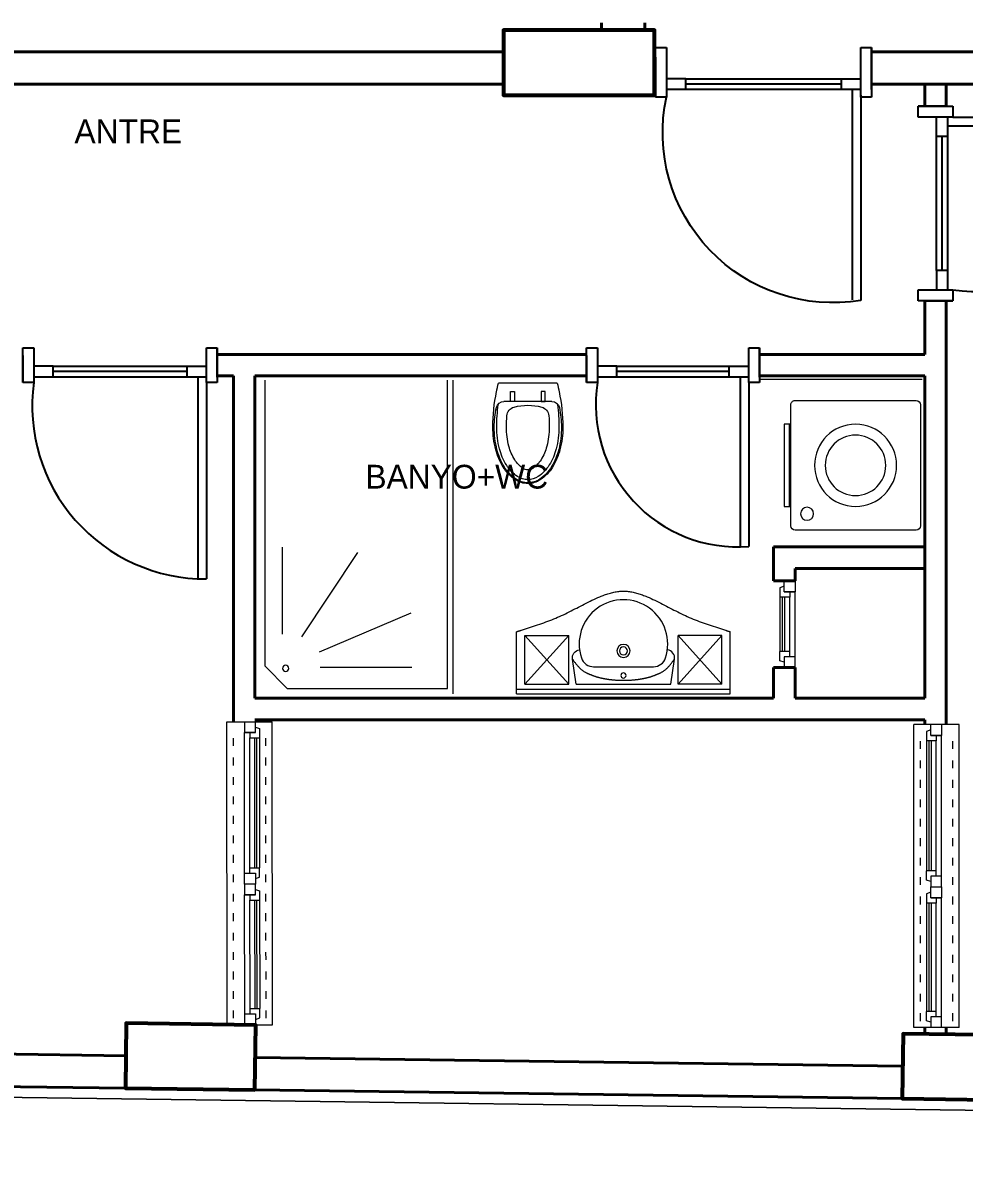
# Model space of a CAD drawing. Header units: millimetres. Extents: x 27 to 3754, y 31 to 1224.
# Drawn here: x 1301 to 1737, y 212 to 741 of the extents above; entities that cross this region are included whole.
import ezdxf

# ---------------------------------------------------------------- set-up
doc = ezdxf.new("R2010")
doc.units = ezdxf.units.MM
doc.linetypes.add('ACAD_ISO03W100', pattern=[30, 12, -18])
for name, color, linetype, lineweight in [('cam', 130, 'Continuous', 5), ('duvar_40', 255, 'Continuous', 40), ('KOLON50', 70, 'Continuous', 53), ('PARSEL', 51, 'Continuous', 0), ('S_KAPI_25', 144, 'Continuous', 25), ('TEF', 253, 'Continuous', 13), ('yazı', 255, 'Continuous', 20)]:
    doc.layers.add(name, color=color, linetype=linetype, lineweight=lineweight)
doc.layers.add('PENCERE', color=1, linetype='Continuous')
doc.styles.get("Standard").update_dxf_attribs({"font": 'EtrFont'})

# ---------------------------------------------------------------- blocks, each defined once
blk = doc.blocks.new('b23')
at = {"layer": 'TEF'}
for p, q in [((1413.320523, 575.995389), (1413.320523, 443.826319)), ((1497.770067, 433.458319), (1497.770067, 575.995389)), ((1500.362067, 575.995389), (1500.362067, 430.866319)), ((1421.445168, 458.56271), (1421.40702, 498.786688)), ((1430.430166, 457.34984), (1456.411122, 496.386669)), ((1438.574132, 450.299611), (1480.972455, 468.472962)), ((1413.320523, 443.826319), (1423.688523, 433.458319)), ((1438.885278, 443.210882), (1481.309832, 443.210882)), ((1423.688523, 433.458319), (1497.770067, 433.458319))]:
    blk.add_line(p, q, dxfattribs=at)
for start, end in [(90, 270), (270, 90)]:
    blk.add_arc((1422.89438, 442.700425), 1.458, start, end, dxfattribs=at)
blk = doc.blocks.new('b24')
at = {"layer": 'cam'}
for p, q in [((1408.646247, 350.400448), (1408.646247, 410.507888)), ((1409.646247, 350.400448), (1409.646247, 410.507888)), ((1408.779265, 285.291434), (1408.646247, 335.400792)), ((1409.779265, 285.291434), (1409.646247, 335.400792))]:
    blk.add_line(p, q, dxfattribs=at)
at = {"layer": 'PENCERE', "color": 134, "linetype": 'Continuous', "lineweight": 18}
for p, q in [((1395.861541, 277.791434), (1395.728523, 418.007888)), ((1395.728523, 418.007888), (1416.728523, 418.007888)), ((1403.927722, 347.900448), (1403.927722, 413.007888)), ((1416.861541, 277.791434), (1416.728523, 418.007888)), ((1406.396247, 350.400448), (1406.396247, 410.507888)), ((1410.896247, 410.507888), (1410.896247, 350.400448)), ((1408.896247, 342.900448), (1403.896247, 342.900448)), ((1404.060741, 282.791434), (1403.927722, 337.900792)), ((1406.529265, 285.291434), (1406.396247, 335.400792)), ((1410.896247, 335.400792), (1411.029265, 285.291434)), ((1395.861541, 277.791434), (1416.861541, 277.791434))]:
    blk.add_line(p, q, dxfattribs=at)
at = {"layer": 'PENCERE', "color": 134, "linetype": 'ACAD_ISO03W100', "lineweight": 18, "ltscale": 0.3}
for p, q in [((1398.861541, 280.791434), (1398.728523, 415.010597)), ((1413.861541, 280.791434), (1413.728523, 415.010597))]:
    blk.add_line(p, q, dxfattribs=at)
at = {"layer": 'PENCERE', "color": 134, "linetype": 'Continuous', "lineweight": 18, "flags": 128}
for points in [[(1403.896247, 418.007888), (1403.896247, 413.007888), (1408.896247, 413.007888), (1408.896247, 418.007888)], [(1408.896247, 413.007888), (1403.896247, 413.007888)], [(1406.396247, 413.007888), (1406.396247, 410.507888)], [(1408.896247, 413.007888), (1408.896247, 418.007888)], [(1408.896247, 415.507888), (1410.896247, 414.837483)], [(1410.896247, 414.837483), (1410.896247, 410.507888)], [(1406.396247, 410.507888), (1410.896247, 410.507888)], [(1406.396247, 350.400448), (1410.896247, 350.400448)], [(1406.396247, 347.900448), (1406.396247, 350.400448)], [(1410.896247, 346.070852), (1410.896247, 350.400448)], [(1403.896247, 342.900448), (1403.896247, 347.900448), (1408.896247, 347.900448), (1408.896247, 342.900448)], [(1408.896247, 347.900448), (1408.896247, 342.900448)], [(1408.896247, 345.400448), (1410.896247, 346.070852)], [(1403.896247, 342.900792), (1403.896247, 337.900792), (1408.896247, 337.900792), (1408.896247, 342.900792)], [(1408.896247, 337.900792), (1408.896247, 342.900792)], [(1408.896247, 340.400792), (1410.896247, 339.730388)], [(1410.896247, 339.730388), (1410.896247, 335.400792)], [(1408.896247, 337.900792), (1403.896247, 337.900792)], [(1406.396247, 337.900792), (1406.396247, 335.400792)], [(1406.396247, 335.400792), (1410.896247, 335.400792)], [(1404.029265, 277.791434), (1404.029265, 282.791434), (1409.029265, 282.791434), (1409.029265, 277.791434)], [(1406.529265, 285.291434), (1411.029265, 285.291434)], [(1406.529265, 282.791434), (1406.529265, 285.291434)], [(1409.029265, 282.791434), (1409.029265, 277.791434)], [(1409.029265, 280.291434), (1411.029265, 280.961838)], [(1411.029265, 280.961838), (1411.029265, 285.291434)]]:
    blk.add_lwpolyline(points, dxfattribs=at)
blk = doc.blocks.new('b33')
at = {"layer": 'cam'}
for p, q in [((1720.807811, 349.091063), (1720.807811, 409.198503)), ((1721.807811, 349.091063), (1721.807811, 409.198503)), ((1720.807811, 283.982934), (1720.807811, 334.091408)), ((1721.807811, 283.982934), (1721.807811, 334.091408))]:
    blk.add_line(p, q, dxfattribs=at)
at = {"layer": 'PENCERE', "color": 134, "linetype": 'Continuous', "lineweight": 18}
for p, q in [((1713.725535, 276.482934), (1713.725535, 416.698503)), ((1734.725535, 416.698503), (1713.725535, 416.698503)), ((1734.725535, 276.482934), (1734.725535, 416.698503)), ((1719.557811, 409.198503), (1719.557811, 349.091063)), ((1724.057811, 349.091063), (1724.057811, 409.198503)), ((1726.526335, 346.591063), (1726.526335, 411.698503)), ((1721.557811, 341.591063), (1726.557811, 341.591063)), ((1719.557811, 334.091408), (1719.557811, 283.982934)), ((1724.057811, 283.982934), (1724.057811, 334.091408)), ((1726.526335, 281.482934), (1726.526335, 336.591408))]:
    blk.add_line(p, q, dxfattribs=at)
at = {"layer": 'PENCERE', "color": 134, "linetype": 'ACAD_ISO03W100', "lineweight": 18, "ltscale": 0.3}
for p, q in [((1716.725535, 279.482934), (1716.725535, 413.701213)), ((1731.725535, 279.482934), (1731.725535, 413.701213))]:
    blk.add_line(p, q, dxfattribs=at)
at = {"layer": 'PENCERE', "color": 134, "linetype": 'Continuous', "lineweight": 18, "flags": 128}
for points in [[(1721.557811, 414.198503), (1719.557811, 413.528099)], [(1719.557811, 413.528099), (1719.557811, 409.198503)], [(1726.557811, 416.698503), (1726.557811, 411.698503), (1721.557811, 411.698503), (1721.557811, 416.698503)], [(1721.557811, 411.698503), (1721.557811, 416.698503)], [(1724.057811, 409.198503), (1719.557811, 409.198503)], [(1721.557811, 411.698503), (1726.557811, 411.698503)], [(1724.057811, 411.698503), (1724.057811, 409.198503)], [(1719.557811, 344.761467), (1719.557811, 349.091063)], [(1721.557811, 344.091063), (1719.557811, 344.761467)], [(1721.557811, 346.591063), (1721.557811, 341.591063)], [(1726.557811, 341.591063), (1726.557811, 346.591063), (1721.557811, 346.591063), (1721.557811, 341.591063)], [(1724.057811, 346.591063), (1724.057811, 349.091063)], [(1721.557811, 339.091408), (1719.557811, 338.421003)], [(1726.557811, 341.591408), (1726.557811, 336.591408), (1721.557811, 336.591408), (1721.557811, 341.591408)], [(1721.557811, 336.591408), (1721.557811, 341.591408)], [(1719.557811, 338.421003), (1719.557811, 334.091408)], [(1724.057811, 334.091408), (1719.557811, 334.091408)], [(1721.557811, 336.591408), (1726.557811, 336.591408)], [(1724.057811, 336.591408), (1724.057811, 334.091408)]]:
    blk.add_lwpolyline(points, dxfattribs=at)
blk = doc.blocks.new('yujguk')
at = {"layer": 'cam'}
for p, q in [((63695.117094, -8046.291285), (63720.224534, -8046.291285)), ((63695.117094, -8047.291285), (63720.224534, -8047.291285))]:
    blk.add_line(p, q, dxfattribs=at)
at = {"layer": 'PENCERE', "color": 134, "linetype": 'Continuous', "lineweight": 18}
for p, q in [((63720.224534, -8045.041285), (63695.117094, -8045.041285)), ((63727.724534, -8052.041285), (63727.724534, -8047.041285)), ((63692.617094, -8052.009809), (63722.724534, -8052.009809)), ((63695.117094, -8049.541285), (63720.224534, -8049.541285))]:
    blk.add_line(p, q, dxfattribs=at)
at = {"layer": 'PENCERE', "color": 134, "linetype": 'Continuous', "lineweight": 18, "flags": 128}
for points in [[(63687.617094, -8047.041285), (63687.617438, -8047.041285)], [(63692.617094, -8047.041285), (63687.617094, -8047.041285)], [(63687.617094, -8047.041285), (63687.617438, -8047.041285)], [(63690.117094, -8047.041285), (63690.787498, -8045.041285)], [(63690.787498, -8045.041285), (63695.117094, -8045.041285)], [(63695.117094, -8049.541285), (63695.117094, -8045.041285)], [(63720.224534, -8049.541285), (63720.224534, -8045.041285)], [(63724.554129, -8045.041285), (63720.224534, -8045.041285)], [(63727.724534, -8052.041285), (63722.724534, -8052.041285), (63722.724534, -8047.041285), (63727.724534, -8047.041285)], [(63722.724534, -8047.041285), (63722.724534, -8052.041285)], [(63722.724534, -8047.041285), (63727.724534, -8047.041285)], [(63725.224534, -8047.041285), (63724.554129, -8045.041285)], [(63687.617438, -8052.041285), (63687.617094, -8052.041285)], [(63692.617094, -8049.541285), (63695.117094, -8049.541285)], [(63722.724534, -8049.541285), (63720.224534, -8049.541285)]]:
    blk.add_lwpolyline(points, dxfattribs=at)
blk.add_lwpolyline([(63687.617094, -8052.041285), (63692.617094, -8052.041285), (63692.617094, -8047.041285), (63687.617094, -8047.041285)], close=True, dxfattribs=at)
blk = doc.blocks.new('TREG')
at = {"layer": 'TEF'}
for p, q in [((19883.857876, 12049.900783), (19883.857876, 12081.862008)), ((19993.747867, 12049.900783), (19993.747867, 12081.862008)), ((19993.747867, 12052.400783), (19883.857876, 12052.400783)), ((19993.857876, 12049.900783), (19883.857876, 12049.900783))]:
    blk.add_line(p, q, dxfattribs=at)
at = {"layer": 'TEF', "flags": 128}
for points in [[(19993.747986, 12081.913982), (19993.625733, 12081.952982), (19993.503485, 12081.991981), (19993.381242, 12082.030978), (19993.259002, 12082.069974), (19993.136764, 12082.108969), (19993.014528, 12082.147964), (19992.892293, 12082.186959), (19992.770057, 12082.225953), (19992.64782, 12082.264948), (19992.525581, 12082.303944), (19992.403339, 12082.342941), (19992.281093, 12082.381939), (19992.158842, 12082.420938), (19992.036585, 12082.45994), (19991.914322, 12082.498943), (19991.79205, 12082.537949), (19991.669771, 12082.576958), (19991.547482, 12082.61597), (19991.425182, 12082.654985), (19991.302871, 12082.694004), (19990.255675, 12083.028186), (19989.207935, 12083.363221), (19988.160002, 12083.699678), (19987.112228, 12084.038125), (19986.064964, 12084.379128), (19985.018559, 12084.723256), (19983.973367, 12085.071077), (19982.929737, 12085.423158), (19981.88802, 12085.780067), (19980.848568, 12086.142372), (19979.811731, 12086.510641), (19978.777861, 12086.885442), (19977.747308, 12087.267342), (19976.720424, 12087.65691), (19975.697559, 12088.054713), (19974.679065, 12088.461318), (19973.665293, 12088.877295), (19972.656593, 12089.30321), (19971.653316, 12089.739631), (19970.655815, 12090.187126), (19969.664248, 12090.645953), (19968.678013, 12091.11513), (19967.696319, 12091.593362), (19966.718372, 12092.079359), (19965.743379, 12092.571825), (19964.770547, 12093.06947), (19963.799083, 12093.571), (19962.828195, 12094.075122), (19961.857089, 12094.580543), (19960.884974, 12095.085972), (19959.911055, 12095.590113), (19958.93454, 12096.091676), (19957.954637, 12096.589367), (19956.970551, 12097.081893), (19955.981491, 12097.567962), (19954.986664, 12098.04628), (19953.985276, 12098.515556), (19952.976536, 12098.974495), (19951.959649, 12099.421805), (19950.933823, 12099.856194), (19950.933823, 12099.856194), (19950.346703, 12100.096682), (19949.756597, 12100.331826), (19949.163663, 12100.56087), (19948.568057, 12100.783059), (19947.969935, 12100.997638), (19947.369456, 12101.203852), (19946.766774, 12101.400946), (19946.162048, 12101.588165), (19945.555433, 12101.764752), (19944.947087, 12101.929954), (19944.337166, 12102.083015), (19943.725827, 12102.22318), (19943.113227, 12102.349694), (19942.499522, 12102.461801), (19941.884869, 12102.558747), (19941.269425, 12102.639776), (19940.653346, 12102.704133), (19940.03679, 12102.751063), (19939.419913, 12102.779811), (19938.802871, 12102.789621), (19938.185822, 12102.779991), (19937.568925, 12102.75142), (19936.952338, 12102.704661), (19936.33622, 12102.640468), (19935.720731, 12102.559591), (19935.10603, 12102.462785), (19934.492274, 12102.3508), (19933.879624, 12102.22439), (19933.268239, 12102.084308), (19932.658277, 12101.931305), (19932.049897, 12101.766134), (19931.443258, 12101.589548), (19930.83852, 12101.402298), (19930.235842, 12101.205138), (19929.635381, 12100.99882), (19929.037298, 12100.784096), (19928.441752, 12100.56172), (19927.8489, 12100.332442), (19927.258903, 12100.097016), (19926.67192, 12099.856194), (19925.645917, 12099.420878), (19924.628948, 12098.972474), (19923.620211, 12098.512288), (19922.618906, 12098.041629), (19921.62423, 12097.561802), (19920.635384, 12097.074117), (19919.651564, 12096.579878), (19918.671971, 12096.080395), (19917.695802, 12095.576974), (19916.722257, 12095.070922), (19915.750535, 12094.563546), (19914.779833, 12094.056154), (19913.809352, 12093.550052), (19912.838288, 12093.046549), (19911.865842, 12092.546951), (19910.891212, 12092.052565), (19909.913597, 12091.564699), (19908.932195, 12091.084659), (19907.946205, 12090.613754), (19906.954826, 12090.15329), (19905.95745, 12089.70426), (19904.954238, 12089.266406), (19903.945544, 12088.839155), (19902.931725, 12088.421933), (19901.913134, 12088.014167), (19900.890126, 12087.615285), (19899.863056, 12087.224714), (19898.832278, 12086.84188), (19897.798148, 12086.46621), (19896.761019, 12086.097132), (19895.721247, 12085.734073), (19894.679187, 12085.37646), (19893.635192, 12085.023719), (19892.589618, 12084.675278), (19891.54282, 12084.330563), (19890.495151, 12083.989003), (19889.446967, 12083.650023), (19888.398623, 12083.313051), (19887.350473, 12082.977514), (19886.302871, 12082.642839), (19886.180566, 12082.603779), (19886.058272, 12082.564724), (19885.935988, 12082.525671), (19885.813714, 12082.486622), (19885.691449, 12082.447576), (19885.569191, 12082.408532), (19885.44694, 12082.36949), (19885.324695, 12082.33045), (19885.202455, 12082.291411), (19885.080219, 12082.252374), (19884.957986, 12082.213338), (19884.835756, 12082.174303), (19884.713526, 12082.135268), (19884.591297, 12082.096233), (19884.469067, 12082.057197), (19884.346835, 12082.018162), (19884.224601, 12081.979125), (19884.102364, 12081.940088), (19883.980123, 12081.901049), (19883.857876, 12081.862008), (19883.857876, 12081.862008)], [(19888.147099, 12054.900783), (19910.647099, 12054.900783), (19888.147099, 12079.900783), (19910.647099, 12079.900783), (19888.147099, 12054.900783), (19888.147099, 12079.900783)], [(19910.647099, 12054.900783), (19910.647099, 12079.900783)], [(19989.458643, 12054.900783), (19966.958643, 12054.900783), (19989.458643, 12079.900783), (19966.958643, 12079.900783), (19989.458643, 12054.900783), (19989.458643, 12079.900783)], [(19966.958643, 12054.900783), (19966.958643, 12079.900783)], [(19965.060788, 12067.839821), (19965.046807, 12067.819837), (19965.005932, 12067.761758), (19964.939764, 12067.668389), (19964.849904, 12067.542535), (19964.737952, 12067.387003), (19964.60551, 12067.204599), (19964.454178, 12066.998128), (19964.285557, 12066.770396), (19964.101249, 12066.524209), (19963.902853, 12066.262374), (19963.691971, 12065.987695), (19963.470204, 12065.702978), (19963.239153, 12065.41103), (19963.000418, 12065.114657), (19962.755601, 12064.816663), (19962.506301, 12064.519856), (19962.254121, 12064.22704), (19962.000661, 12063.941023), (19961.747522, 12063.664608), (19961.496305, 12063.400604), (19961.248286, 12063.151218), (19961.003439, 12062.916271), (19960.761414, 12062.694989), (19960.521862, 12062.486595), (19960.284433, 12062.290315), (19960.048776, 12062.105372), (19959.814541, 12061.930991), (19959.581378, 12061.766397), (19959.348938, 12061.610813), (19959.116869, 12061.463465), (19958.884823, 12061.323576), (19958.652449, 12061.190372), (19958.419396, 12061.063076), (19958.185316, 12060.940913), (19957.949857, 12060.823108), (19957.71267, 12060.708884), (19957.473404, 12060.597468), (19957.23171, 12060.488082), (19956.987238, 12060.379951), (19956.739637, 12060.2723), (19956.739637, 12060.2723), (19956.563163, 12060.196385), (19956.385046, 12060.120408), (19956.20537, 12060.044453), (19956.02422, 12059.968605), (19955.841678, 12059.89295), (19955.657829, 12059.81757), (19955.472756, 12059.742552), (19955.286544, 12059.66798), (19955.099275, 12059.593938), (19954.911035, 12059.520511), (19954.721907, 12059.447783), (19954.531975, 12059.375841), (19954.341322, 12059.304767), (19954.150033, 12059.234647), (19953.958191, 12059.165565), (19953.765881, 12059.097606), (19953.573185, 12059.030855), (19953.380189, 12058.965397), (19953.186975, 12058.901315), (19952.993628, 12058.838695), (19952.993628, 12058.838695), (19952.800215, 12058.777601), (19952.606744, 12058.718018), (19952.413203, 12058.659911), (19952.219584, 12058.603245), (19952.025876, 12058.547984), (19951.832069, 12058.494093), (19951.638155, 12058.441536), (19951.444122, 12058.390279), (19951.249962, 12058.340287), (19951.055664, 12058.291523), (19950.861219, 12058.243953), (19950.666616, 12058.197542), (19950.471847, 12058.152253), (19950.276901, 12058.108053), (19950.081769, 12058.064905), (19949.88644, 12058.022775), (19949.690905, 12057.981627), (19949.495155, 12057.941426), (19949.299179, 12057.902137), (19949.102968, 12057.863723), (19948.849315, 12057.815384), (19948.595271, 12057.768433), (19948.340854, 12057.722857), (19948.086079, 12057.678643), (19947.830964, 12057.635777), (19947.575527, 12057.594245), (19947.319784, 12057.554036), (19947.063754, 12057.515134), (19946.807452, 12057.477527), (19946.550896, 12057.441201), (19946.294104, 12057.406144), (19946.037093, 12057.372341), (19945.779879, 12057.339779), (19945.52248, 12057.308445), (19945.264913, 12057.278325), (19945.007196, 12057.249407), (19944.749345, 12057.221676), (19944.491378, 12057.19512), (19944.233311, 12057.169724), (19943.975163, 12057.145476), (19943.716948, 12057.122365), (19943.458672, 12057.100394), (19943.200337, 12057.079566), (19942.941947, 12057.059888), (19942.683505, 12057.041363), (19942.425015, 12057.023998), (19942.16648, 12057.007797), (19941.907903, 12056.992765), (19941.649286, 12056.978906), (19941.390635, 12056.966227), (19941.13195, 12056.954732), (19940.873237, 12056.944425), (19940.614498, 12056.935313), (19940.355736, 12056.927399), (19940.096955, 12056.920689), (19939.838158, 12056.915188), (19939.579347, 12056.910901), (19939.320527, 12056.907832), (19939.061701, 12056.905988), (19938.802871, 12056.905372), (19938.802871, 12056.905372), (19938.544041, 12056.905988), (19938.285215, 12056.907832), (19938.026395, 12056.910901), (19937.767585, 12056.915188), (19937.508787, 12056.920689), (19937.250006, 12056.927399), (19936.991244, 12056.935313), (19936.732505, 12056.944425), (19936.473792, 12056.954732), (19936.215108, 12056.966227), (19935.956456, 12056.978906), (19935.69784, 12056.992765), (19935.439262, 12057.007797), (19935.180727, 12057.023998), (19934.922237, 12057.041363), (19934.663795, 12057.059888), (19934.405406, 12057.079566), (19934.147071, 12057.100394), (19933.888794, 12057.122365), (19933.630579, 12057.145476), (19933.372431, 12057.169724), (19933.114365, 12057.19512), (19932.856398, 12057.221676), (19932.598547, 12057.249407), (19932.340829, 12057.278325), (19932.083263, 12057.308445), (19931.825864, 12057.339779), (19931.56865, 12057.372341), (19931.311638, 12057.406144), (19931.054846, 12057.441201), (19930.79829, 12057.477527), (19930.541989, 12057.515134), (19930.285958, 12057.554036), (19930.030215, 12057.594245), (19929.774778, 12057.635777), (19929.519664, 12057.678643), (19929.264889, 12057.722857), (19929.010471, 12057.768433), (19928.756427, 12057.815384), (19928.502775, 12057.863723), (19928.306563, 12057.902137), (19928.110587, 12057.941426), (19927.914837, 12057.981627), (19927.719302, 12058.022775), (19927.523974, 12058.064905), (19927.328841, 12058.108053), (19927.133895, 12058.152253), (19926.939126, 12058.197542), (19926.744524, 12058.243953), (19926.550078, 12058.291523), (19926.355781, 12058.340287), (19926.16162, 12058.390279), (19925.967588, 12058.441536), (19925.773673, 12058.494093), (19925.579866, 12058.547984), (19925.386158, 12058.603245), (19925.192539, 12058.659911), (19924.998998, 12058.718018), (19924.805527, 12058.777601), (19924.612115, 12058.838695), (19924.418767, 12058.901315), (19924.225554, 12058.965397), (19924.032557, 12059.030855), (19923.839862, 12059.097606), (19923.647551, 12059.165565), (19923.455709, 12059.234647), (19923.26442, 12059.304767), (19923.073767, 12059.375841), (19922.883835, 12059.447783), (19922.694707, 12059.520511), (19922.506467, 12059.593938), (19922.319199, 12059.66798), (19922.132986, 12059.742552), (19921.947914, 12059.81757), (19921.764065, 12059.89295), (19921.581523, 12059.968605), (19921.400372, 12060.044453), (19921.220696, 12060.120408), (19921.04258, 12060.196385), (19920.866106, 12060.2723), (19920.618505, 12060.379951), (19920.374032, 12060.488082), (19920.132338, 12060.597468), (19919.893073, 12060.708884), (19919.655885, 12060.823108), (19919.420427, 12060.940913), (19919.186346, 12061.063076), (19918.953294, 12061.190372), (19918.720919, 12061.323576), (19918.488873, 12061.463465), (19918.256805, 12061.610813), (19918.024364, 12061.766397), (19917.791202, 12061.930991), (19917.556967, 12062.105372), (19917.32131, 12062.290315), (19917.08388, 12062.486595), (19916.844328, 12062.694989), (19916.602304, 12062.916271), (19916.357457, 12063.151218), (19916.109437, 12063.400604), (19915.85822, 12063.664608), (19915.605081, 12063.941023), (19915.351621, 12064.22704), (19915.099441, 12064.519856), (19914.850142, 12064.816663), (19914.605324, 12065.114657), (19914.366589, 12065.41103), (19914.135538, 12065.702978), (19913.913771, 12065.987695), (19913.702889, 12066.262374), (19913.504494, 12066.524209), (19913.320185, 12066.770396), (19913.151564, 12066.998128), (19913.000232, 12067.204599), (19912.86779, 12067.387003), (19912.755838, 12067.542535), (19912.665978, 12067.668389), (19912.59981, 12067.761758), (19912.558935, 12067.819837), (19912.544954, 12067.839821), (19912.544954, 12067.839821)], [(19963.205429, 12054.900783), (19914.400314, 12054.900783)]]:
    blk.add_lwpolyline(points, dxfattribs=at)
for points in [[(19954.239741, 12063.900783), (19923.381083, 12063.900783, -0.323657), (19917.157876, 12068.40052, -1.383504), (19960.442747, 12068.386008, -0.335264), (19953.948537, 12063.900783, 0.021279)], [(19914.400314, 12054.900783), (19912.544954, 12067.839821, -0.420517), (19916.124024, 12072.511752, 0.885817)], [(19963.205429, 12054.900783), (19965.060788, 12067.839821, 0.420517), (19961.481718, 12072.511752, 0.060549)]]:
    blk.add_lwpolyline(points, format="xyb", dxfattribs=at)
at = {"layer": 'TEF'}
for centre, radius in [((19938.802871, 12072.000783), 3.375), ((19938.802871, 12072.000783), 2.07), ((19938.802871, 12059.400783), 1.35)]:
    blk.add_circle(centre, radius, dxfattribs=at)
blk = doc.blocks.new('umjökl')
at = {"layer": 'TEF'}
for p, q in [((5655.368017, -29303.194525), (5599.368017, -29303.194525)), ((5597.368017, -29305.194525), (5597.368017, -29361.194525)), ((5657.368017, -29361.194525), (5657.368017, -29305.194525)), ((5599.368017, -29363.194525), (5655.368017, -29363.194525)), ((5608.368017, -29366.194525), (5608.368017, -29363.194525)), ((5646.368017, -29363.194525), (5646.368017, -29366.194525)), ((5608.368017, -29363.781957), (5646.368017, -29363.781957)), ((5646.368017, -29366.194525), (5608.368017, -29366.194525))]:
    blk.add_line(p, q, dxfattribs=at)
for centre, radius in [((5627.368017, -29333.194525), 19), ((5627.368017, -29333.194525), 14), ((5604.954875, -29355.607668), 3)]:
    blk.add_circle(centre, radius, dxfattribs=at)
for centre, start, end in [((5599.368017, -29305.194525), 90, 180), ((5655.368017, -29305.194525), 0, 90), ((5599.368017, -29361.194525), 180, 270), ((5655.368017, -29361.194525), 270, 0)]:
    blk.add_arc(centre, 2, start, end, dxfattribs=at)
blk = doc.blocks.new('YHT')
at = {"layer": 'TEF'}
for p, q in [((19980.218489, 12172.776211), (19980.218489, 12142.535629)), ((19970.781918, 12169.941255), (19970.781918, 12145.370585))]:
    blk.add_line(p, q, dxfattribs=at)
at = {"layer": 'TEF', "flags": 128}
for points in [[(19957.531918, 12175.65592, 0.062995), (19945.937864, 12174.189362, 0.076108), (19937.025821, 12170.383842, 0.107115), (19930.465354, 12164.036234, 0.148189), (19928.531918, 12157.65592, 0.148189)], [(19957.531918, 12173.65592, 0.062995), (19946.435865, 12172.252356, 0.076108), (19938.080547, 12168.684562, 0.107115), (19932.128934, 12162.926053, 0.148189), (19930.531918, 12157.65592, 0.148189)], [(19957.531918, 12168.65592, 0.062995), (19947.680867, 12167.409839, 0.076108), (19940.717361, 12164.436361, 0.107115), (19936.287885, 12160.150602, 0.148189), (19935.531918, 12157.65592, 0.148189)], [(19928.531918, 12157.65592, 0.148189), (19930.465354, 12151.275606, 0.107115), (19937.025821, 12144.927998, 0.076108), (19945.937864, 12141.122477, 0.062995), (19957.531918, 12139.65592, 0.062995)], [(19930.531918, 12157.65592, 0.148189), (19932.128934, 12152.385787, 0.107115), (19938.080547, 12146.627278, 0.076108), (19946.435865, 12143.059484, 0.062995), (19957.531918, 12141.65592, 0.062995)], [(19935.531918, 12157.65592, 0.148189), (19936.287885, 12155.161238, 0.107115), (19940.717361, 12150.875479, 0.076108), (19947.680867, 12147.902001, 0.062995), (19957.531918, 12146.65592, 0.062995)], [(19957.531918, 12139.65592, 0.052594), (19975.79722, 12141.582539, 0.052594)]]:
    blk.add_lwpolyline(points, format="xyb", dxfattribs=at)
for points in [[(19975.781918, 12166.59163), (19975.781918, 12164.526943), (19970.781918, 12164.526943), (19970.781918, 12166.59163)], [(19975.781918, 12148.72021), (19975.781918, 12150.784897), (19970.781918, 12150.784897), (19970.781918, 12148.72021)]]:
    blk.add_lwpolyline(points, close=True, dxfattribs=at)
at = {"layer": 'TEF'}
for centre, radius, start, end in [((19953.831156, 12142.468784), 32.016999, 104.038879, 121.118178), ((19957.531918, 12127.668631), 47.272823, 90, 104.038879), ((19957.531918, 12088.11055), 87.54537, 77.957445, 90), ((19957.531918, 12127.668631), 47.272823, 77.657209, 90), ((19957.531918, 12088.11055), 85.54537, 82.261192, 90), ((19966.781918, 12169.941255), 4, 0, 77.657209), ((19968.781918, 12170.895007), 2, 62.36645, 82.261192), ((19965.710185, 12116.205356), 58.401648, 75.615796, 80.400775), ((19948.195239, 12151.804853), 21.111692, 121.118178, 145.543746), ((19957.531918, 12088.11055), 80.54537, 85.845014, 90), ((19963.00553, 12163.457365), 5, 15.244817, 85.845014), ((19939.667943, 12157.65592), 10.770039, 145.543746, 180), ((19941.71849, 12157.65592), 27.063428, 344.755183, 15.244817), ((19939.667943, 12157.65592), 10.770039, 180, 214.456254), ((19948.195239, 12163.506987), 21.111692, 214.456254, 238.881822), ((19963.00553, 12151.854475), 5, 274.154986, 344.755183), ((19953.831156, 12172.843055), 32.016999, 238.881822, 255.961121), ((19957.531918, 12227.20129), 80.54537, 270, 274.154986), ((19957.531918, 12227.20129), 85.54537, 270, 277.738808), ((19966.781918, 12145.370585), 4, 282.342791, 0), ((19968.781918, 12144.416833), 2, 277.738808, 297.63355), ((19965.710185, 12199.106484), 58.401648, 279.599225, 284.384204), ((19957.531918, 12187.643208), 47.272823, 255.961121, 270), ((19957.531918, 12187.643208), 47.272823, 270, 282.342791)]:
    blk.add_arc(centre, radius, start, end, dxfattribs=at)
blk = doc.blocks.new('ıo')
at = {"layer": 'S_KAPI_25'}
for p, q in [((-14691.31085, 177.022359), (-14675.31085, 177.022359)), ((-14687.81085, 177.022359), (-14691.31085, 177.022359)), ((-14691.31085, 172.022359), (-14691.31085, 177.022359)), ((-14677.81085, 177.022359), (-14687.81085, 177.022359)), ((-14677.81085, 177.022359), (-14675.31085, 177.022359)), ((-14675.31085, 177.022359), (-14675.31085, 172.022359)), ((-14675.31085, 172.022359), (-14691.31085, 172.022359)), ((-14682.81085, 163.022359), (-14682.81085, 172.022359)), ((-14677.81085, 172.022359), (-14677.81085, 163.022359)), ((-14675.31085, 172.022359), (-14584.410389, 172.022359)), ((-14677.81085, 168.022359), (-14584.212815, 168.022359)), ((-14682.81085, 101.022359), (-14682.81085, 163.022359)), ((-14677.81085, 163.022359), (-14682.81085, 163.022359)), ((-14680.31085, 163.022359), (-14680.31085, 101.022359)), ((-14677.81085, 163.022359), (-14677.81085, 101.022359)), ((-14682.81085, 101.022359), (-14682.81085, 92.022359)), ((-14677.81085, 101.022359), (-14682.81085, 101.022359)), ((-14677.81085, 101.022359), (-14677.81085, 92.022359)), ((-14691.31085, 92.022359), (-14675.31085, 92.022359)), ((-14691.31085, 87.022359), (-14691.31085, 92.022359)), ((-14675.31085, 92.022359), (-14675.31085, 87.022359)), ((-14675.31085, 87.022359), (-14691.31085, 87.022359)), ((-14687.81085, 87.022359), (-14691.31085, 87.022359)), ((-14687.81085, 87.022359), (-14677.81085, 87.022359)), ((-14677.81085, 87.022359), (-14675.31085, 87.022359))]:
    blk.add_line(p, q, dxfattribs=at)
blk.add_arc((-14664.59261, 171.486784), 80.18401, 262.318249, 0.3827, dxfattribs=at)
blk = doc.blocks.new('kpı')
at = {"layer": 'S_KAPI_25'}
for p, q in [((-14565.549348, 481.962211), (-14588.549348, 481.962211)), ((-14588.549348, 481.962211), (-14588.549348, 476.962211)), ((-14585.049348, 481.962211), (-14588.549348, 481.962211)), ((-14585.049348, 481.962211), (-14570.049348, 481.962211)), ((-14570.049348, 481.962211), (-14565.549348, 481.962211)), ((-14565.549348, 476.962211), (-14565.549348, 481.962211)), ((-14587.549348, 476.962211), (-14682.549348, 476.962211)), ((-14588.549348, 476.962211), (-14565.549348, 476.962211)), ((-14585.049348, 476.962211), (-14585.049348, 467.962211)), ((-14580.049348, 467.962211), (-14580.049348, 476.962211)), ((-14585.049348, 472.962211), (-14682.282522, 472.962211)), ((-14585.049348, 467.962211), (-14585.049348, 395.962211)), ((-14585.049348, 467.962211), (-14580.049348, 467.962211)), ((-14582.549348, 467.962211), (-14582.549348, 395.962211)), ((-14580.049348, 395.962211), (-14580.049348, 467.962211)), ((-14585.049348, 395.962211), (-14585.049348, 386.962211)), ((-14585.049348, 395.962211), (-14580.049348, 395.962211)), ((-14580.049348, 395.962211), (-14580.049348, 386.962211)), ((-14565.549348, 386.962211), (-14588.549348, 386.962211)), ((-14588.549348, 386.962211), (-14588.549348, 381.962211)), ((-14565.549348, 381.962211), (-14565.549348, 386.962211)), ((-14588.549348, 381.962211), (-14565.549348, 381.962211)), ((-14585.049348, 381.962211), (-14588.549348, 381.962211)), ((-14570.049348, 381.962211), (-14585.049348, 381.962211)), ((-14570.049348, 381.962211), (-14565.549348, 381.962211))]:
    blk.add_line(p, q, dxfattribs=at)
blk.add_arc((-14604.891804, 463.982312), 78.73482, 170.511137, 281.979592, dxfattribs=at)
blk = doc.blocks.new('ty')
at = {"layer": 'S_KAPI_25'}
for p, q in [((-14960.10416, 17.716078), (-14960.10416, 33.716078)), ((-14960.10416, 30.216078), (-14960.10416, 33.716078)), ((-14960.10416, 33.716078), (-14955.10416, 33.716078)), ((-14955.10416, 33.716078), (-14955.10416, 17.716078)), ((-14885.10416, 17.716078), (-14885.10416, 33.716078)), ((-14885.10416, 33.716078), (-14880.10416, 33.716078)), ((-14880.10416, 33.716078), (-14880.10416, 17.716078)), ((-14880.10416, 30.216078), (-14880.10416, 33.716078)), ((-14960.10416, 30.216078), (-14960.10416, 20.216078)), ((-14880.10416, 20.216078), (-14880.10416, 30.216078)), ((-14946.10416, 25.216078), (-14955.10416, 25.216078)), ((-14946.10416, 25.216078), (-14894.10416, 25.216078)), ((-14946.10416, 20.216078), (-14946.10416, 25.216078)), ((-14894.10416, 22.716078), (-14946.10416, 22.716078)), ((-14894.10416, 25.216078), (-14885.10416, 25.216078)), ((-14894.10416, 20.216078), (-14894.10416, 25.216078)), ((-14960.10416, 20.216078), (-14960.10416, 17.716078)), ((-14955.10416, 17.716078), (-14960.10416, 17.716078)), ((-14946.10416, 20.216078), (-14955.10416, 20.216078)), ((-14894.10416, 20.216078), (-14946.10416, 20.216078)), ((-14885.10416, 20.216078), (-14894.10416, 20.216078)), ((-14889.10416, 20.216078), (-14889.10416, -58.381957)), ((-14885.10416, 17.716078), (-14885.10416, -58.184383)), ((-14880.10416, 17.716078), (-14885.10416, 17.716078)), ((-14880.10416, 20.216078), (-14880.10416, 17.716078))]:
    blk.add_line(p, q, dxfattribs=at)
blk.add_arc((-14890.125612, 7.41388), 65.790174, 170.990876, 274.377372, dxfattribs=at)

msp = doc.modelspace()

# ---------------------------------------------------------------- linework, layer by layer
at = {"layer": 'duvar_40'}
for p, q in [((1569.18, 741.37), (1569.18, 737.89)), ((1589.18, 741.37), (1589.18, 737.89)), ((1523.73, 728), (1067.73, 728)), ((1594.16, 728), (1593.73, 728)), ((1967.82, 728), (1694.16, 728)), ((1523.73, 713), (1067.73, 713)), ((1949.73, 713), (1694.16, 713)), ((1718.73, 713), (1718.73, 702.81)), ((1728.73, 713), (1728.73, 702.81)), ((1594.16, 708), (1593.73, 708)), ((1718.73, 612.81), (1718.73, 588)), ((1728.73, 612.81), (1728.73, 416.7)), ((1408.73, 588), (1391.3, 588)), ((1562.26, 588), (1391.3, 588)), ((1718.73, 588), (1642.26, 588)), ((1398.73, 578), (1391.3, 578)), ((1398.73, 578), (1398.73, 418.01)), ((1408.73, 578), (1408.73, 428.87)), ((1562.26, 578), (1408.73, 578)), ((1718.73, 578), (1642.26, 578)), ((1718.73, 578), (1718.73, 478.87)), ((1648.73, 483.17), (1648.73, 498.87)), ((1648.73, 498.87), (1718.73, 498.87)), ((1658.73, 483.17), (1658.73, 488.87)), ((1658.73, 488.87), (1718.73, 488.87)), ((1718.73, 488.87), (1718.73, 428.87)), ((1658.73, 483.17), (1648.73, 483.17)), ((1718.73, 468.87), (1718.73, 428.87)), ((1648.73, 428.87), (1648.73, 443.06)), ((1658.73, 443.06), (1648.73, 443.06)), ((1658.73, 428.87), (1658.73, 443.06)), ((1408.73, 428.87), (1628.73, 428.87)), ((1628.73, 428.87), (1648.73, 428.87)), ((1658.73, 428.87), (1718.73, 428.87)), ((1718.73, 428.87), (1658.73, 428.87)), ((1408.73, 418.87), (1718.73, 418.87)), ((1410.73, 418.87), (1410.73, 418.01)), ((1718.73, 418.87), (1718.73, 416.7)), ((1718.73, 276.48), (1718.73, 273.63)), ((1728.73, 276.48), (1728.73, 273.49)), ((1348.94, 263.46), (1067.33, 267.24)), ((1708.53, 258.63), (1408.94, 262.65)), ((1348.74, 248.46), (1067.13, 252.24)), ((1708.33, 243.63), (1408.74, 247.66))]:
    msp.add_line(p, q, dxfattribs=at)
at = {"layer": 'KOLON50', "flags": 128}
for points in [[(1593.73, 708), (1593.73, 738), (1523.73, 738), (1523.73, 708), (1593.73, 708)], [(1408.74, 247.66), (1409.14, 277.66), (1349.14, 278.46), (1348.74, 248.46), (1408.74, 247.66)], [(1768.32, 242.82), (1768.72, 272.82), (1708.73, 273.63), (1708.33, 243.63), (1768.32, 242.82)]]:
    msp.add_lwpolyline(points, dxfattribs=at)
at = {"layer": 'PARSEL', "lineweight": 0}
for p, q in [((1183.28, 245.68), (3697.96, 211.92)), ((3697.96, 211.92), (1183.28, 245.68))]:
    msp.add_line(p, q, dxfattribs=at)
at = {"layer": 'PENCERE', "color": 134, "linetype": 'Continuous', "lineweight": 18}
for p, q in [((1411.73, 418.01), (1412.73, 418.01)), ((1718.73, 416.7), (1717.73, 416.7)), ((1734.73, 276.48), (1713.73, 276.48))]:
    msp.add_line(p, q, dxfattribs=at)
at = {"layer": 'PENCERE', "color": 134, "linetype": 'Continuous', "lineweight": 18, "flags": 128}
for points in [[(1724.06, 349.09), (1719.56, 349.09)], [(1724.06, 283.98), (1719.56, 283.98)], [(1719.56, 279.65), (1719.56, 283.98)], [(1721.56, 281.48), (1721.56, 276.48)], [(1726.56, 276.48), (1726.56, 281.48), (1721.56, 281.48), (1721.56, 276.48)], [(1724.06, 281.48), (1724.06, 283.98)], [(1721.56, 278.98), (1719.56, 279.65)]]:
    msp.add_lwpolyline(points, dxfattribs=at)
at = {"layer": 'TEF'}
msp.add_line((1717.55, 576.4), (1642.26, 576.4), dxfattribs=at)

# ---------------------------------------------------------------- block references
for name in ['b23', 'b24', 'b33']:
    msp.add_blockref(name, (0, 0))
at = {"layer": 'PENCERE', "rotation": 90}
msp.add_blockref('yujguk', (-6393.31, -63244.56), dxfattribs=at)
at = {"layer": 'S_KAPI_25', "xscale": -1, "rotation": 270}
msp.add_blockref('kpı', (1212.19, 15295.54), dxfattribs=at)
at = {"layer": 'S_KAPI_25'}
for name, p in [('ıo', (16407.04, 525.79)), ('ty', (16522.36, 557.28))]:
    msp.add_blockref(name, p, dxfattribs=at)
at = {"layer": 'S_KAPI_25', "rotation": 270}
msp.add_blockref('ıo', (1214.27, -14100.32), dxfattribs=at)
at = {"layer": 'TEF', "xscale": -0.9, "yscale": 0.9, "zscale": 0.9, "rotation": 270}
msp.add_blockref('YHT', (-9406.85, -17407.46), dxfattribs=at)
at = {"layer": 'TEF', "xscale": -1, "rotation": 270}
msp.add_blockref('umjökl', (31019.92, -5090.73), dxfattribs=at)
at = {"layer": 'TEF', "xscale": -0.9, "yscale": 0.9, "zscale": 0.9}
msp.add_blockref('TREG', (19524.22, -10414.04), dxfattribs=at)

# ---------------------------------------------------------------- texts
at = {"layer": 'yazı', "color": 40}
for s, p in [('ANTRE', (1325.17, 685.69, 0.01)), ('BANYO+WC', (1459.83, 525.89, 0.01))]:
    msp.add_text(s, height=11, rotation=360, dxfattribs=at).set_placement(p)

doc.saveas('drawing.dxf')
